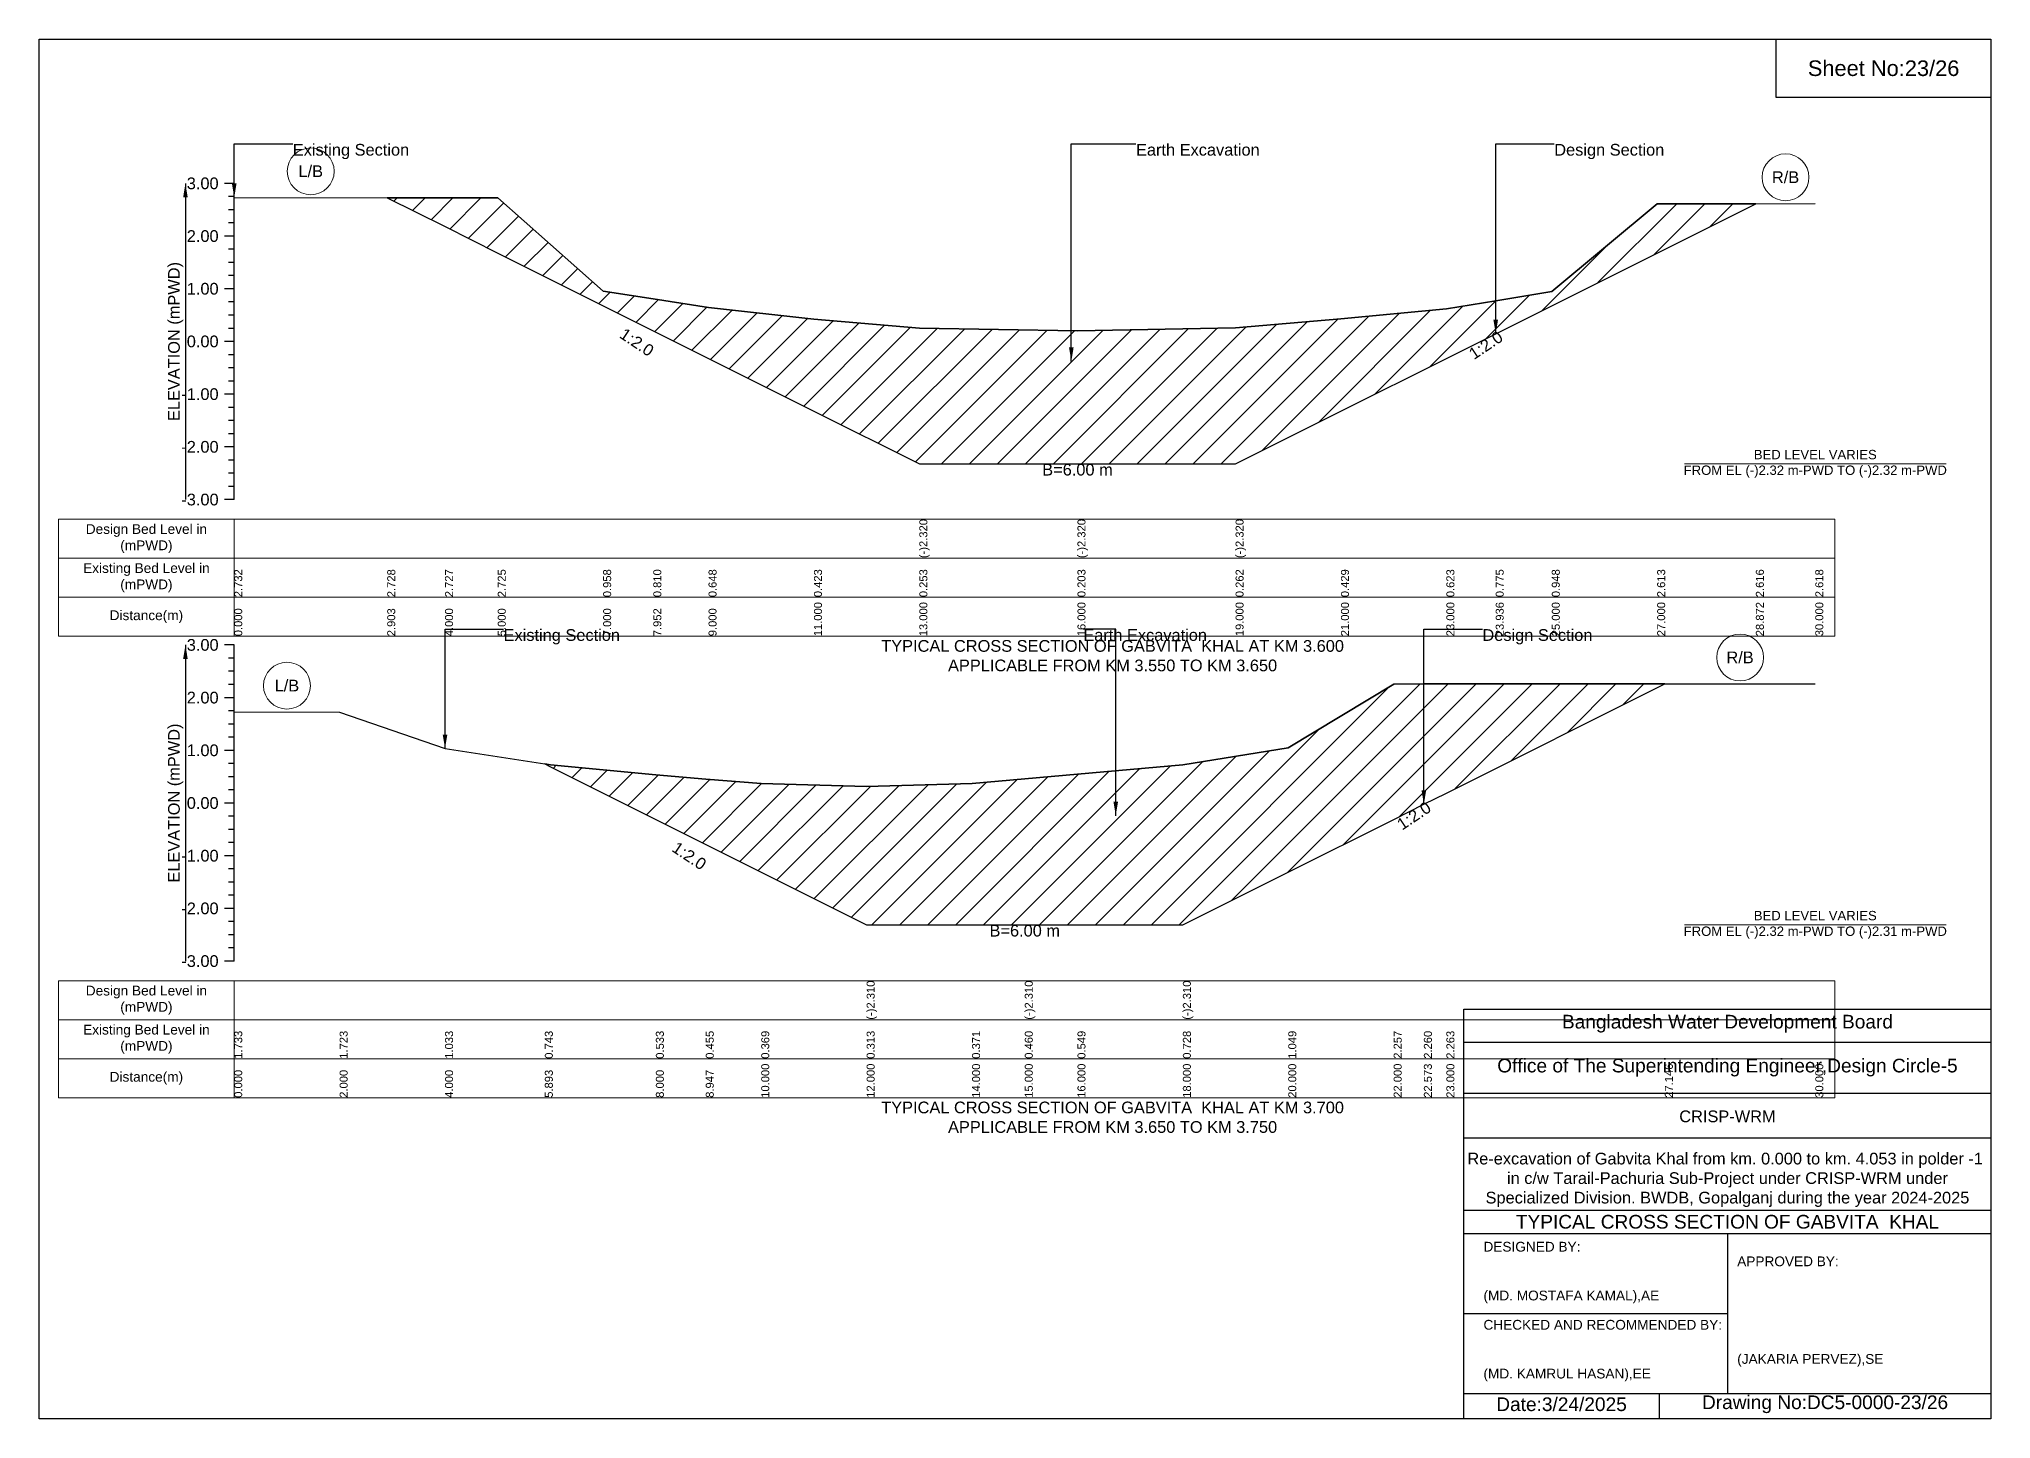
# Model space of a CAD drawing. Header units: feet. Extents: x 91000 to 358000, y -5687 to 0.
# Drawn here: x 320000 to 328000, y -5656 to 0 of the extents above; entities that cross this region are included whole.
import ezdxf

# ---------------------------------------------------------------- set-up
doc = ezdxf.new("R2010")
doc.units = ezdxf.units.FT
doc.header["$LTSCALE"] = 7
doc.header["$MEASUREMENT"] = 0
for name, color, linetype, lineweight in [('Cross section Data Border', 7, 'Continuous', 9), ('Cross Section Labels', 7, 'Continuous', 9), ('Existing_Bed_Level for Xsection', 7, 'Continuous', 25)]:
    doc.layers.add(name, color=color, linetype=linetype, lineweight=lineweight)
doc.styles.get("Standard").update_dxf_attribs({"font": 'arial.ttf'})
doc.dimstyles.get("Standard").update_dxf_attribs({"dimtxt": 0.18, "dimasz": 0.18, "dimexe": 0.18, "dimexo": 0.0625, "dimgap": 0.09, "dimtad": 0, "dimtih": 1, "dimtoh": 1, "dimdec": 4, "dimzin": 0, "dimdsep": 46, "dimtxsty": 'Standard', "dimcen": 0.09, "dimadec": 0, "dimazin": 0, "dimtfac": 1, "dimtdec": 4, "dimtofl": 0, "dimtmove": 0, "dimatfit": 3, "dimfxl": 1, "dimtolj": 1, "dimtzin": 0, "dimarcsym": 0})

msp = doc.modelspace()

# ---------------------------------------------------------------- hatches: boundary and pattern name
at = {"layer": 'Existing_Bed_Level for Xsection'}
h = msp.add_hatch(dxfattribs=at)
h.set_pattern_fill('ANSI31', color=256, scale=648, style=0)
h.paths.add_polyline_path([(321427.1, -650.5), (321664, -769), (321880, -877), (322312, -1093), (322517.6, -1195.7), (322744, -1309), (323176, -1525), (323608, -1741), (324256, -1741), (324904, -1741), (325336, -1525), (325768, -1309), (325970.2, -1207.9), (326200, -1093), (326632, -877), (327036.4, -674.8), (326632, -675.4), (326200, -1035.1), (325970.2, -1072.4), (325768, -1105.3), (325336, -1147.2), (324904, -1183.3), (324256, -1196), (323608, -1185.2), (323176, -1148.5), (322744, -1099.9), (322517.6, -1064.8), (322312, -1032.9), (321880, -651.2), (321664, -650.8)])
h = msp.add_hatch(dxfattribs=at)
h.set_pattern_fill('ANSI31', color=256, scale=648, style=0)
h.paths.add_polyline_path([(322073, -2971.1), (322096, -2982.6), (322528, -3198.6), (322732.5, -3300.8), (322960, -3414.6), (323392, -3630.6), (323824, -3630.6), (324040, -3630.6), (324256, -3630.6), (324688, -3630.6), (325120, -3414.6), (325552, -3198.6), (325675.8, -3136.7), (325768, -3090.6), (326663.5, -2642.8), (325768, -2642.8), (325675.8, -2643.4), (325552, -2644.1), (325120, -2905), (324688, -2974.4), (324256, -3013), (324040, -3032.2), (323824, -3051.5), (323392, -3064), (322960, -3051.9), (322732.5, -3033.2), (322528, -3016.5), (322096, -2974.6)])

# ---------------------------------------------------------------- linework, layer by layer
for points in [[(320000, 0), (328000, 0), (328000, -5656), (320000, -5656)], [(327120, 0), (328000, 0), (328000, -240), (327120, -240)]]:
    msp.add_lwpolyline(points, close=True)
for points in [[(325840, -5656), (325840, -3976), (328000, -3976)], [(325840, -4112), (328000, -4112)], [(325840, -4320), (328000, -4320)], [(325840, -4504), (328000, -4504)], [(325840, -4800), (328000, -4800)], [(325840, -4896), (328000, -4896)], [(326920, -4896), (326920, -5552)], [(325840, -5224), (326920, -5224)], [(325840, -5552), (328000, -5552)], [(326640, -5552), (326640, -5656)]]:
    msp.add_lwpolyline(points)
at = {"layer": 'Cross section Data Border'}
for points in [[(320080, -1967.8), (327360, -1967.8), (327360, -2447.8), (320080, -2447.8)], [(320080, -3859.6), (327360, -3859.6), (327360, -4339.6), (320080, -4339.6)]]:
    msp.add_lwpolyline(points, close=True, dxfattribs=at)
for points in [[(320800, -1967.8), (320800, -2447.8)], [(320080, -2127.8), (327360, -2127.8)], [(320080, -2287.8), (327360, -2287.8)], [(320800, -3859.6), (320800, -4339.6)], [(320080, -4019.6), (327360, -4019.6)], [(320080, -4179.6), (327360, -4179.6)]]:
    msp.add_lwpolyline(points, dxfattribs=at)
at = {"layer": 'Cross Section Labels'}
for points in [[(326744.2, -1741), (327815.8, -1741)], [(326744.2, -3630.6), (327815.8, -3630.6)]]:
    msp.add_lwpolyline(points, dxfattribs=at)
for centre in [(321113.6, -542.1), (327158.2, -566.6), (326971.8, -2534.8), (321016, -2650.4)]:
    msp.add_circle(centre, 96, dxfattribs=at)
at = {"layer": 'Existing_Bed_Level for Xsection'}
for points in [[(320800, -591.8), (320760, -591.8)], [(320800, -1887.8), (320800, -1671.8), (320800, -1455.8), (320800, -1239.8), (320800, -1023.8), (320800, -807.8), (320800, -591.8)], [(320800, -645.8), (320776, -645.8)], [(320800, -699.8), (320776, -699.8)], [(320800, -649.7), (321427.1, -650.5), (321664, -650.8), (321880, -651.2), (322312, -1032.9), (322517.6, -1064.8), (322744, -1099.9), (323176, -1148.5), (323608, -1185.2), (323608, -1185.2), (324256, -1196), (324256, -1196), (324904, -1183.3), (324904, -1183.3), (325336, -1147.2), (325768, -1105.3), (325970.2, -1072.4), (326200, -1035.1), (326632, -675.4), (327036.4, -674.8), (327280, -674.4)], [(320800, -753.8), (320776, -753.8)], [(320800, -807.8), (320760, -807.8)], [(320800, -861.8), (320776, -861.8)], [(320800, -915.8), (320776, -915.8)], [(320800, -1023.8), (320760, -1023.8)], [(320800, -969.8), (320776, -969.8)], [(320800, -1077.8), (320776, -1077.8)], [(320800, -1131.8), (320776, -1131.8)], [(320800, -1185.8), (320776, -1185.8)], [(320800, -1239.8), (320760, -1239.8)], [(320800, -1293.8), (320776, -1293.8)], [(320800, -1347.8), (320776, -1347.8)], [(320800, -1401.8), (320776, -1401.8)], [(320800, -1455.8), (320760, -1455.8)], [(320800, -1509.8), (320776, -1509.8)], [(320800, -1563.8), (320776, -1563.8)], [(320800, -1671.8), (320760, -1671.8)], [(320800, -1617.8), (320776, -1617.8)], [(320800, -1725.8), (320776, -1725.8)], [(320800, -1779.8), (320776, -1779.8)], [(320800, -1833.8), (320776, -1833.8)], [(320800, -1887.8), (320760, -1887.8)], [(320800, -2483.6), (320760, -2483.6)], [(320800, -2537.6), (320776, -2537.6)], [(320800, -3779.6), (320800, -3563.6), (320800, -3347.6), (320800, -3131.6), (320800, -2915.6), (320800, -2699.6), (320800, -2483.6)], [(320800, -2591.6), (320776, -2591.6)], [(320800, -2699.6), (320760, -2699.6)], [(320800, -2645.6), (320776, -2645.6)], [(320800, -2757.3), (321232, -2759.4), (321664, -2908.5), (322073, -2971.1), (322096, -2974.6), (322528, -3016.5), (322732.5, -3033.2), (322960, -3051.9), (323392, -3064), (323392, -3064), (323824, -3051.5), (324040, -3032.2), (324040, -3032.2), (324256, -3013), (324688, -2974.4), (324688, -2974.4), (325120, -2905), (325552, -2644.1), (325675.8, -2643.4), (325768, -2642.8), (326663.5, -2642.8), (327280, -2642.8)], [(320800, -2753.6), (320776, -2753.6)], [(320800, -2807.6), (320776, -2807.6)], [(320800, -2861.6), (320776, -2861.6)], [(320800, -2915.6), (320760, -2915.6)], [(320800, -2969.6), (320776, -2969.6)], [(320800, -3023.6), (320776, -3023.6)], [(320800, -3077.6), (320776, -3077.6)], [(320800, -3131.6), (320760, -3131.6)], [(320800, -3185.6), (320776, -3185.6)], [(320800, -3239.6), (320776, -3239.6)], [(320800, -3347.6), (320760, -3347.6)], [(320800, -3293.6), (320776, -3293.6)], [(320800, -3401.6), (320776, -3401.6)], [(320800, -3455.6), (320776, -3455.6)], [(320800, -3509.6), (320776, -3509.6)], [(320800, -3563.6), (320760, -3563.6)], [(320800, -3617.6), (320776, -3617.6)], [(320800, -3671.6), (320776, -3671.6)], [(320800, -3725.6), (320776, -3725.6)], [(320800, -3779.6), (320760, -3779.6)]]:
    msp.add_lwpolyline(points, dxfattribs=at)
for points in [[(321427.1, -650.5), (321427.1, -650.5), (321664, -769), (321880, -877), (322312, -1093), (322517.6, -1195.7), (322744, -1309), (323176, -1525), (323608, -1741), (323608, -1741), (324256, -1741), (324256, -1741), (324904, -1741), (324904, -1741), (325336, -1525), (325768, -1309), (325970.2, -1207.9), (326200, -1093), (326632, -877), (327036.4, -674.8), (327036.4, -674.8), (327036.4, -674.8), (326632, -675.4), (326200, -1035.1), (325970.2, -1072.4), (325768, -1105.3), (325336, -1147.2), (324904, -1183.3), (324904, -1183.3), (324256, -1196), (324256, -1196), (323608, -1185.2), (323608, -1185.2), (323176, -1148.5), (322744, -1099.9), (322517.6, -1064.8), (322312, -1032.9), (321880, -651.2), (321664, -650.8), (321427.1, -650.5)], [(322073, -2971.1), (322073, -2971.1), (322096, -2982.6), (322528, -3198.6), (322732.5, -3300.8), (322960, -3414.6), (323392, -3630.6), (323392, -3630.6), (323824, -3630.6), (324040, -3630.6), (324040, -3630.6), (324256, -3630.6), (324688, -3630.6), (324688, -3630.6), (325120, -3414.6), (325552, -3198.6), (325675.8, -3136.7), (325768, -3090.6), (326663.5, -2642.8), (326663.5, -2642.8), (326663.5, -2642.8), (325768, -2642.8), (325675.8, -2643.4), (325552, -2644.1), (325120, -2905), (324688, -2974.4), (324688, -2974.4), (324256, -3013), (324040, -3032.2), (324040, -3032.2), (323824, -3051.5), (323392, -3064), (323392, -3064), (322960, -3051.9), (322732.5, -3033.2), (322528, -3016.5), (322096, -2974.6), (322073, -2971.1)]]:
    msp.add_lwpolyline(points, close=True, dxfattribs=at)

# ---------------------------------------------------------------- texts
at = {"attachment_point": 5}
for s, insert, char_height in [('Sheet No:23/26', (327560, -120), 64), ('Bangladesh Water Development Board', (326920, -4036), 56), ('Office of The Superintending Engineer,Design Circle-5', (326920, -4216), 56)]:
    msp.add_mtext(s, dxfattribs=dict(at, insert=insert, char_height=char_height))
for s, insert, char_height, width, attachment_point in [('CRISP-WRM', (326920, -4416), 48, 2240, 5), ('Re-excavation of Gabvita Khal from km. 0.000 to km. 4.053 in polder -1  in c/w Tarail-Pachuria Sub-Project under CRISP-WRM under Specialized Division. BWDB, Gopalganj during the year 2024-2025', (326920, -4676), 48, 2160, 5), ('TYPICAL CROSS SECTION OF GABVITA  KHAL', (326920, -4848), 56, 2240, 5), ('DESIGNED BY:^J^J^J(MD. MOSTAFA KAMAL),AE', (325920, -5056), 40, 1120, 4), ('APPROVED BY:^J^J^J^J^J^J(JAKARIA PERVEZ),SE', (326960, -5216), 40, 1120, 4), ('CHECKED AND RECOMMENDED BY:^J^J^J(MD. KAMRUL HASAN),EE', (325920, -5376), 40, 1120, 4), ('Date:3/24/2025 ', (326240, -5596), 56, 1120, 5), ('Drawing No:DC5-0000-23/26', (327320, -5596), 56, 1760, 5)]:
    msp.add_mtext(s, dxfattribs=dict(insert=insert, char_height=char_height, width=width, attachment_point=attachment_point))
at = {"layer": 'Cross section Data Border', "char_height": 40, "width": 640, "attachment_point": 5}
for s, insert in [('Design Bed Level in (mPWD)', (320440, -2047.8)), ('Existing Bed Level in (mPWD)', (320440, -2207.8)), ('Distance(m)', (320440, -2367.8)), ('Design Bed Level in (mPWD)', (320440, -3939.6)), ('Existing Bed Level in (mPWD)', (320440, -4099.6)), ('Distance(m)', (320440, -4259.6))]:
    msp.add_mtext(s, dxfattribs=dict(at, insert=insert))
at = {"layer": 'Cross Section Labels'}
for s, insert, char_height, attachment_point in [('Existing Section', (321040, -429.8), 48, 1), ('Earth Excavation', (324496, -429.8), 48, 1), ('Design Section', (326210.2, -429.8), 48, 1), ('L/B', (321113.6, -542.1), 48, 5), ('R/B', (327158.2, -566.6), 48, 5), ('B=6.00 m', (324256, -1741), 48, 2), ('BED LEVEL VARIES ^JFROM EL (-)2.32 m-PWD TO (-)2.32 m-PWD', (327280, -1741), 38.4, 5), ('Existing Section', (321904, -2418.8), 48, 1), ('TYPICAL CROSS SECTION OF GABVITA  KHAL AT KM 3.600^JAPPLICABLE FROM KM 3.550 TO KM 3.650', (324400, -2527.8), 48, 5), ('Earth Excavation', (324280, -2418.8), 48, 1), ('Design Section', (325915.8, -2418.8), 48, 1), ('R/B', (326971.8, -2534.8), 48, 5), ('L/B', (321016, -2650.4), 48, 5), ('BED LEVEL VARIES ^JFROM EL (-)2.32 m-PWD TO (-)2.31 m-PWD', (327280, -3630.6), 38.4, 5), ('B=6.00 m', (324040, -3630.6), 48, 2), ('TYPICAL CROSS SECTION OF GABVITA  KHAL AT KM 3.700^JAPPLICABLE FROM KM 3.650 TO KM 3.750', (324400, -4419.6), 48, 5)]:
    msp.add_mtext(s, dxfattribs=dict(at, insert=insert, char_height=char_height, attachment_point=attachment_point))
at = {"layer": 'Cross Section Labels', "char_height": 48, "attachment_point": 2}
for insert, rotation in [((322463.6, -1222.7), 326.30993), ((325916.2, -1234.9), 33.69007), ((325621.8, -3163.7), 33.69007), ((322678.5, -3327.8), 326.30993)]:
    msp.add_mtext('1:2.0', dxfattribs=dict(at, insert=insert, rotation=rotation))
at = {"layer": 'Existing_Bed_Level for Xsection', "char_height": 48, "attachment_point": 6}
for s, insert in [('3.00', (320736, -591.8)), ('2.00', (320736, -807.8)), ('1.00', (320736, -1023.8)), ('0.00', (320736, -1239.8)), ('-1.00', (320736, -1455.8)), ('-2.00', (320736, -1671.8)), ('-3.00', (320736, -1887.8)), ('3.00', (320736, -2483.6)), ('2.00', (320736, -2699.6)), ('1.00', (320736, -2915.6)), ('0.00', (320736, -3131.6)), ('-1.00', (320736, -3347.6)), ('-2.00', (320736, -3563.6)), ('-3.00', (320736, -3779.6))]:
    msp.add_mtext(s, dxfattribs=dict(at, insert=insert))
at = {"layer": 'Existing_Bed_Level for Xsection', "rotation": 90}
for s, insert, char_height, attachment_point in [('ELEVATION (mPWD)', (320560, -1239.8), 48, 5), ('(-)2.320', (323608, -2127.8), 32.8, 1), ('(-)2.320', (324256, -2127.8), 32.8, 1), ('(-)2.320', (324904, -2127.8), 32.8, 1), ('2.732', (320800, -2287.8), 32.8, 1), ('2.728', (321427.1, -2287.8), 32.8, 1), ('2.727', (321664, -2287.8), 32.8, 1), ('2.725', (321880, -2287.8), 32.8, 1), ('0.958', (322312, -2287.8), 32.8, 1), ('0.810', (322517.6, -2287.8), 32.8, 1), ('0.648', (322744, -2287.8), 32.8, 1), ('0.423', (323176, -2287.8), 32.8, 1), ('0.253', (323608, -2287.8), 32.8, 1), ('0.203', (324256, -2287.8), 32.8, 1), ('0.262', (324904, -2287.8), 32.8, 1), ('0.429', (325336, -2287.8), 32.8, 1), ('0.623', (325768, -2287.8), 32.8, 1), ('0.775', (325970.2, -2287.8), 32.8, 1), ('0.948', (326200, -2287.8), 32.8, 1), ('2.613', (326632, -2287.8), 32.8, 1), ('2.616', (327036.4, -2287.8), 32.8, 1), ('2.618', (327280, -2287.8), 32.8, 1), ('11.000', (323176, -2447.8), 32.8, 1), ('13.000', (323608, -2447.8), 32.8, 1), ('16.000', (324256, -2447.8), 32.8, 1), ('19.000', (324904, -2447.8), 32.8, 1), ('21.000', (325336, -2447.8), 32.8, 1), ('23.000', (325768, -2447.8), 32.8, 1), ('23.936', (325970.2, -2447.8), 32.8, 1), ('25.000', (326200, -2447.8), 32.8, 1), ('27.000', (326632, -2447.8), 32.8, 1), ('28.872', (327036.4, -2447.8), 32.8, 1), ('30.000', (327280, -2447.8), 32.8, 1), ('0.000', (320800, -2447.8), 32.8, 1), ('2.903', (321427.1, -2447.8), 32.8, 1), ('4.000', (321664, -2447.8), 32.8, 1), ('5.000', (321880, -2447.8), 32.8, 1), ('7.000', (322312, -2447.8), 32.8, 1), ('7.952', (322517.6, -2447.8), 32.8, 1), ('9.000', (322744, -2447.8), 32.8, 1), ('ELEVATION (mPWD)', (320560, -3131.6), 48, 5), ('(-)2.310', (323392, -4019.6), 32.8, 1), ('(-)2.310', (324040, -4019.6), 32.8, 1), ('(-)2.310', (324688, -4019.6), 32.8, 1), ('1.733', (320800, -4179.6), 32.8, 1), ('1.723', (321232, -4179.6), 32.8, 1), ('1.033', (321664, -4179.6), 32.8, 1), ('0.743', (322073, -4179.6), 32.8, 1), ('0.533', (322528, -4179.6), 32.8, 1), ('0.455', (322732.5, -4179.6), 32.8, 1), ('0.369', (322960, -4179.6), 32.8, 1), ('0.313', (323392, -4179.6), 32.8, 1), ('0.371', (323824, -4179.6), 32.8, 1), ('0.460', (324040, -4179.6), 32.8, 1), ('0.549', (324256, -4179.6), 32.8, 1), ('0.728', (324688, -4179.6), 32.8, 1), ('1.049', (325120, -4179.6), 32.8, 1), ('2.257', (325552, -4179.6), 32.8, 1), ('2.260', (325675.8, -4179.6), 32.8, 1), ('2.263', (325768, -4179.6), 32.8, 1), ('0.000', (320800, -4339.6), 32.8, 1), ('2.000', (321232, -4339.6), 32.8, 1), ('4.000', (321664, -4339.6), 32.8, 1), ('5.893', (322073, -4339.6), 32.8, 1), ('8.000', (322528, -4339.6), 32.8, 1), ('8.947', (322732.5, -4339.6), 32.8, 1), ('10.000', (322960, -4339.6), 32.8, 1), ('12.000', (323392, -4339.6), 32.8, 1), ('14.000', (323824, -4339.6), 32.8, 1), ('15.000', (324040, -4339.6), 32.8, 1), ('16.000', (324256, -4339.6), 32.8, 1), ('18.000', (324688, -4339.6), 32.8, 1), ('20.000', (325120, -4339.6), 32.8, 1), ('22.000', (325552, -4339.6), 32.8, 1), ('22.573', (325675.8, -4339.6), 32.8, 1), ('23.000', (325768, -4339.6), 32.8, 1), ('27.146', (326663.5, -4339.6), 32.8, 1), ('30.000', (327280, -4339.6), 32.8, 1)]:
    msp.add_mtext(s, dxfattribs=dict(at, insert=insert, char_height=char_height, attachment_point=attachment_point))

# ---------------------------------------------------------------- leaders
at = {"layer": 'Cross Section Labels', "annotation_type": 0, "has_hookline": 1, "hookline_direction": 0}
for points, text_width in [([(320800, -649.7), (320800, -429.8), (321039.9, -429.8)], 467.2), ([(324230.8, -1321.5), (324230.8, -429.8), (324495.9, -429.8)], 497), ([(325970.2, -1207.9), (325970.2, -429.8), (326210.1, -429.8)], 441.2), ([(321664, -2908.5), (321664, -2418.8), (321903.9, -2418.8)], 467.2), ([(324412.9, -3183.3), (324412.9, -2418.8), (324279.9, -2418.8)], 497), ([(325675.8, -3136.7), (325675.8, -2418.8), (325915.7, -2418.8)], 441.2)]:
    msp.add_leader(points, dimstyle='Standard', override={"dimasz": 57.6}, dxfattribs=dict(at, text_width=text_width))
at = {"layer": 'Existing_Bed_Level for Xsection'}
for points in [[(320600, -591.8), (320600, -1887.8)], [(320600, -2483.6), (320600, -3779.6)]]:
    msp.add_leader(points, dimstyle='Standard', override={"dimasz": 57.6}, dxfattribs=at)

doc.saveas('drawing.dxf')
